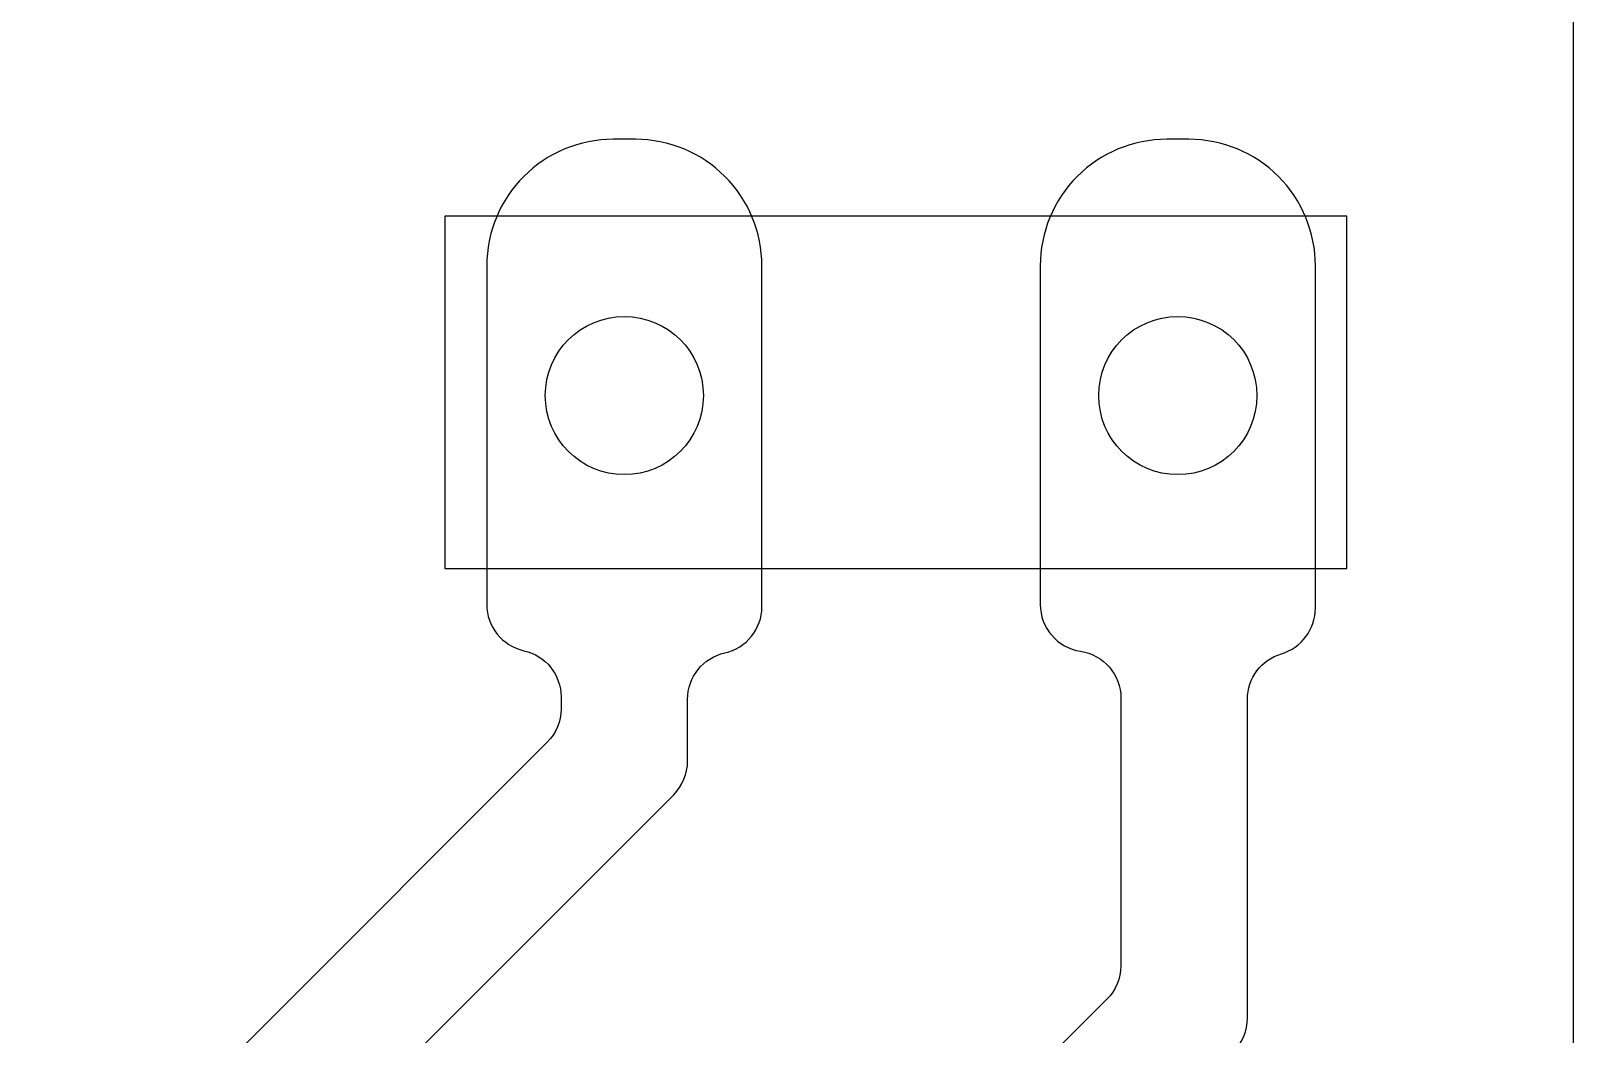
# Model space of a CAD drawing. Extents: x -38 to 99, y -101 to 35.
# Drawn here: x 6.95 to 16.7, y -9.66 to -3.31 of the extents above; entities that cross this region are included whole.
import ezdxf

# ---------------------------------------------------------------- set-up
doc = ezdxf.new("R2010")
doc.units = 0
for name, color, linetype in [('DEFAULT', 7, 'CONTINUOUS'), ('HOLES', 7, 'CONTINUOUS'), ('MASK', 7, 'CONTINUOUS'), ('TRACES', 108, 'CONTINUOUS')]:
    doc.layers.add(name, color=color, linetype=linetype)

msp = doc.modelspace()

# ---------------------------------------------------------------- linework, layer by layer
at = {"layer": 'DEFAULT'}
msp.add_lwpolyline([(-33, -12), (-33, -15, -0.414214), (-34, -16), (-37, -16, -0.414214), (-38, -15), (-38, 22.4257, -0.414214), (-37, 23.4257), (15.7, 23.4257, -0.414214), (16.7, 22.4257), (16.7, 19, -0.414214), (15.7, 18), (11, 18, 0.414214), (10, 17), (10, 12, 0.414214), (11, 11), (15.7, 11, -0.414214), (16.7, 10), (16.7, -15, -0.414214), (15.7, -16), (-13, -16, -0.414214), (-14, -15), (-14, -12, 0.414214), (-15, -11), (-32, -11, 0.414214)], format="xyb", close=True, dxfattribs=at)
at = {"layer": 'HOLES'}
for centre in [(10.7, -5.62), (14.2, -5.62)]:
    msp.add_circle(centre, 0.5, dxfattribs=at)
at = {"layer": 'MASK'}
msp.add_lwpolyline([(9.5649, -6.7136), (15.2688, -6.7136), (15.2688, -4.4853), (9.5649, -4.4853)], close=True, dxfattribs=at)
at = {"layer": 'TRACES'}
for points in [[(-8.6571, -14.9663), (9.2298, -14.9663, 0.198912), (9.4419, -14.8784), (14.5521, -9.7682, 0.198912), (14.64, -9.5561), (14.64, -7.54, -0.332369), (14.855, -7.2523, 0.332369), (15.07, -6.9646), (15.07, -4.8, 0.414214), (14.27, -4), (14.13, -4, 0.414214), (13.33, -4.8), (13.33, -6.94, 0.37077), (13.585, -7.2366, -0.37077), (13.84, -7.5332), (13.84, -9.2247, -0.198912), (13.7521, -9.4368), (9.1105, -14.0784, -0.198912), (8.8984, -14.1663), (-8.3257, -14.1663, -0.198912)], [(6.8412, -12.3145), (11.0121, -8.1436, 0.198912), (11.1, -7.9314), (11.1, -7.54, -0.3516), (11.335, -7.2471, 0.3516), (11.57, -6.9543), (11.57, -4.8, 0.414214), (10.77, -4), (10.63, -4, 0.414214), (9.83, -4.8), (9.83, -6.94, 0.3516), (10.065, -7.2329, -0.3516), (10.3, -7.5257), (10.3, -7.6001, -0.198912), (10.2121, -7.8122), (6.5098, -11.5145, -0.198912)]]:
    msp.add_lwpolyline(points, format="xyb", dxfattribs=at)

doc.saveas('drawing.dxf')
